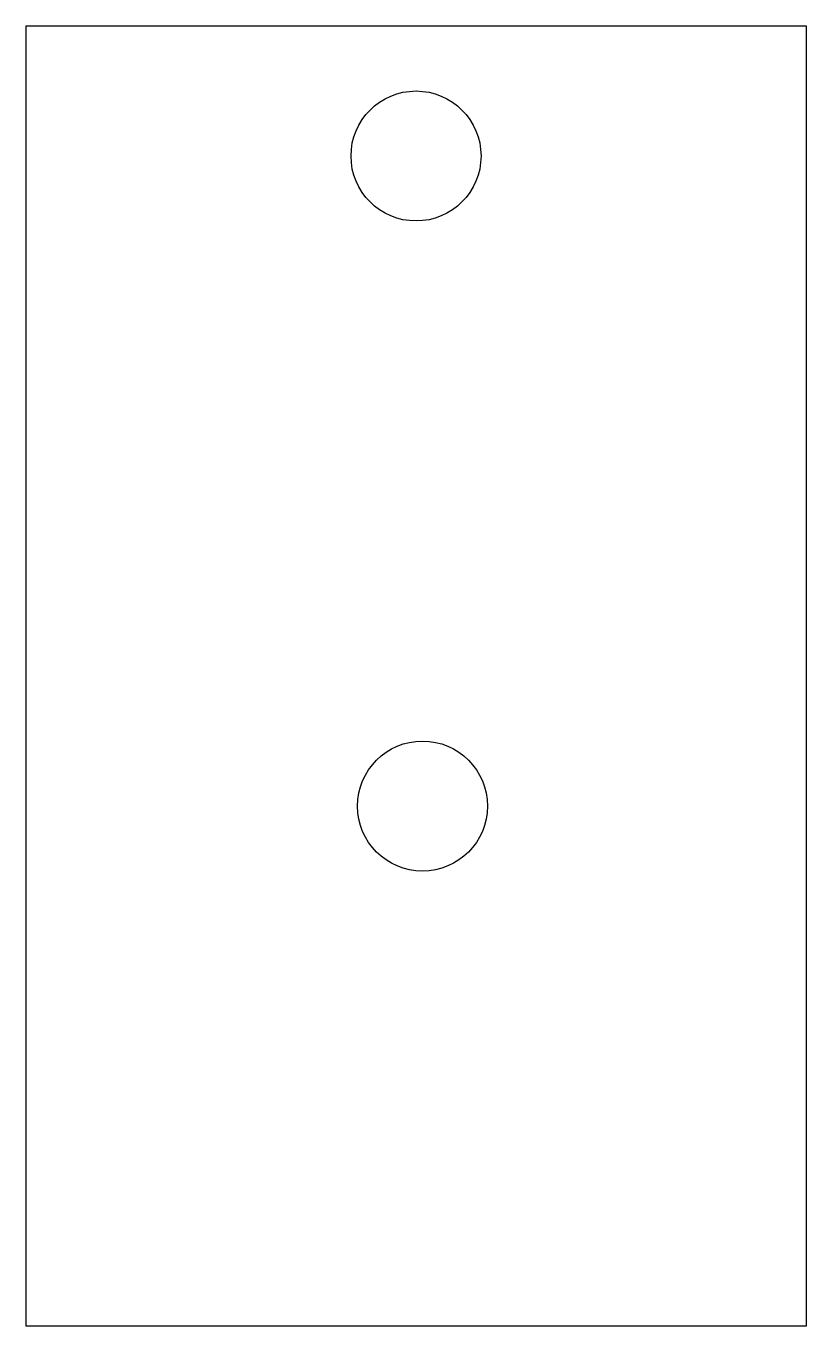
# Model space of a CAD drawing. Header units: inches. Extents: x -0.75 to 0.75, y 0 to 2.5.
import ezdxf

# ---------------------------------------------------------------- set-up
doc = ezdxf.new("R2010")
doc.units = ezdxf.units.IN
doc.layers.get('0').update_dxf_attribs({"linetype": 'CONTINUOUS'})

msp = doc.modelspace()

# ---------------------------------------------------------------- linework, layer by layer
msp.add_lwpolyline([(-0.75, 2.5), (0.75, 2.5), (0.75, 0), (-0.75, 0)], close=True)
for centre in [(0, 2.25), (0.0125, 0.9999)]:
    msp.add_circle(centre, 0.125)

doc.saveas('drawing.dxf')
